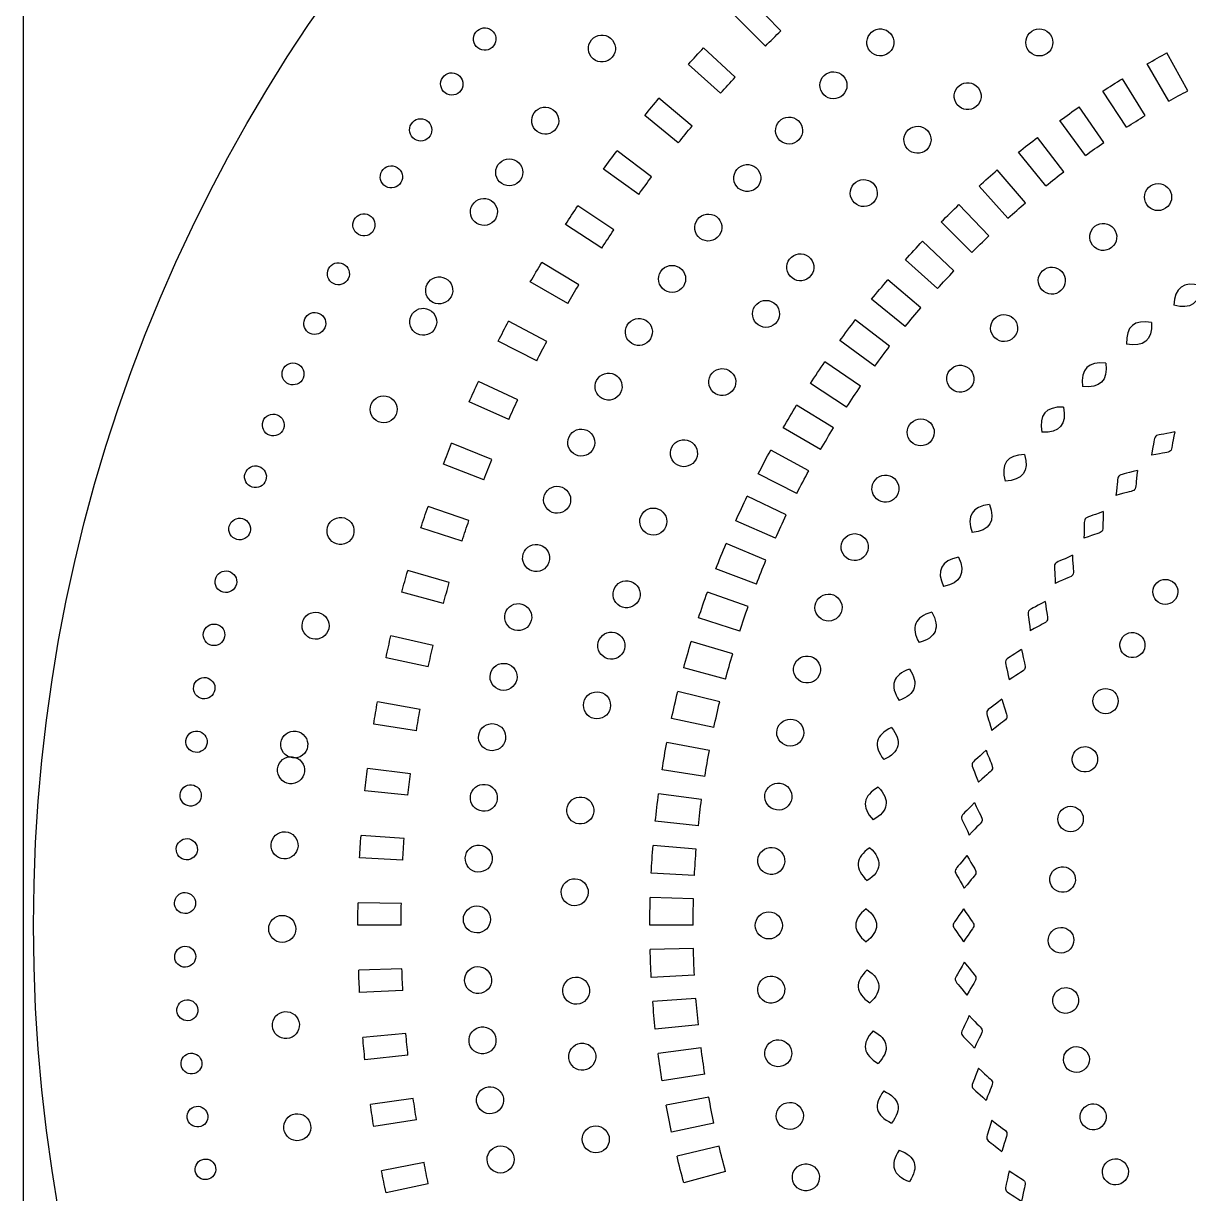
# Model space of a CAD drawing. Header units: millimetres. Extents: x 0 to 600, y 0 to 600.
# Drawn here: x 0 to 215.5, y 250.2 to 466.7 of the extents above; entities that cross this region are included whole.
import ezdxf

# ---------------------------------------------------------------- set-up
doc = ezdxf.new("R2010")
doc.units = ezdxf.units.MM
doc.layers.get('0').update_dxf_attribs({"linetype": 'CONTINUOUS'})

msp = doc.modelspace()

# ---------------------------------------------------------------- linework, layer by layer
at = {"color": 254}
msp.add_line((0, 0), (0, 599.719), dxfattribs=at)
at = {"color": 5}
for p, q in [((140.089, 465.31), (134.533, 471.064)), ((137.226, 462.495), (131.568, 468.154)), ((84.0602, 462.139), (84.0602, 462.139)), ((131.65, 456.72), (125.801, 462.178)), ((156.606, 461.539), (156.606, 461.539)), ((185.837, 461.751), (185.837, 461.751)), ((215.343, 454.24), (211.501, 461.257)), ((105.379, 460.132), (105.379, 460.132)), ((128.936, 453.76), (122.993, 459.116)), ((211.861, 452.282), (207.861, 459.211)), ((207.447, 449.647), (203.246, 456.456)), ((78.0383, 453.803), (78.0383, 453.803)), ((123.669, 447.703), (117.542, 452.843)), ((148.015, 453.503), (148.015, 453.503)), ((204.005, 447.467), (199.648, 454.177)), ((172.696, 451.647), (172.696, 451.647)), ((199.799, 444.652), (195.252, 451.231)), ((121.118, 444.606), (114.899, 449.64)), ((196.413, 442.249), (191.71, 448.719)), ((95.0309, 446.677), (95.0309, 446.677)), ((72.347, 445.266), (72.347, 445.266)), ((139.901, 445.036), (139.901, 445.036)), ((192.422, 439.261), (187.537, 445.597)), ((116.173, 438.277), (109.784, 443.092)), ((163.523, 443.463), (163.523, 443.463)), ((189.1, 436.64), (184.066, 442.856)), ((113.789, 435.053), (107.315, 439.755)), ((185.328, 433.497), (180.121, 439.572)), ((67.0003, 436.534), (67.0003, 436.534)), ((88.4661, 437.053), (88.4661, 437.053)), ((132.281, 436.167), (132.281, 436.167)), ((182.094, 430.653), (176.742, 436.601)), ((109.18, 428.477), (102.549, 432.95)), ((153.712, 433.469), (153.712, 433.469)), ((178.542, 427.366), (173.027, 433.162)), ((207.779, 433.172), (207.779, 433.172)), ((83.862, 429.683), (83.862, 429.683)), ((106.966, 425.129), (100.256, 429.486)), ((175.412, 424.311), (169.753, 429.969)), ((61.9936, 427.627), (61.9936, 427.627)), ((125.173, 426.928), (125.173, 426.928)), ((172.081, 420.892), (166.271, 426.392)), ((197.743, 425.648), (197.743, 425.648)), ((102.711, 418.32), (95.8564, 422.441)), ((169.069, 417.629), (163.121, 422.981)), ((57.3401, 418.553), (57.3401, 418.553)), ((100.675, 414.86), (93.7465, 418.86)), ((142.151, 419.601), (142.151, 419.601)), ((165.961, 414.084), (159.876, 419.276)), ((118.594, 417.35), (118.594, 417.35)), ((163.082, 410.623), (156.866, 415.657)), ((188.356, 417.407), (188.356, 417.407)), ((75.7343, 415.092), (75.7343, 415.092)), ((96.7853, 407.839), (89.7184, 411.596)), ((160.204, 406.968), (153.857, 411.836)), ((53.0408, 409.332), (53.0408, 409.332)), ((72.8278, 409.254), (72.8278, 409.254)), ((135.912, 410.905), (135.912, 410.905)), ((94.929, 404.28), (87.8032, 407.91)), ((112.554, 407.462), (112.554, 407.462)), ((157.473, 403.31), (151.003, 408.012)), ((179.666, 408.506), (179.666, 408.506)), ((154.82, 399.556), (148.227, 404.089)), ((49.0996, 399.976), (49.0996, 399.976)), ((91.4121, 397.062), (84.1583, 400.445)), ((152.255, 395.718), (145.546, 400.075)), ((171.719, 399.006), (171.719, 399.006)), ((89.746, 393.411), (82.4371, 396.663)), ((107.068, 397.291), (107.068, 397.291)), ((127.977, 398.18), (127.977, 398.18)), ((149.829, 391.873), (143.009, 396.053)), ((65.6869, 392.987), (65.6869, 392.987)), ((147.44, 387.862), (140.512, 391.862)), ((45.5193, 390.497), (45.5193, 390.497)), ((86.6112, 386.02), (79.1916, 389.019)), ((145.238, 383.935), (138.212, 387.756)), ((164.55, 388.973), (164.55, 388.973)), ((102.147, 386.874), (102.147, 386.874)), ((85.1352, 382.284), (77.6676, 385.152)), ((121.055, 384.944), (121.055, 384.944)), ((143.044, 379.762), (135.915, 383.395)), ((42.3058, 380.908), (42.3058, 380.908)), ((141.068, 375.765), (133.852, 379.215)), ((82.3916, 374.742), (74.8273, 377.345)), ((158.185, 378.464), (158.185, 378.464)), ((97.8006, 376.241), (97.8006, 376.241)), ((139.076, 371.447), (131.77, 374.699)), ((81.1181, 370.935), (73.5087, 373.408)), ((39.4547, 371.228), (39.4547, 371.228)), ((57.9258, 370.413), (57.9258, 370.413)), ((115.542, 372.226), (115.542, 372.226)), ((137.33, 367.383), (129.942, 370.452)), ((152.66, 367.552), (152.66, 367.552)), ((78.7714, 363.259), (71.0805, 365.464)), ((94.0361, 365.425), (94.0361, 365.425)), ((135.551, 362.934), (128.083, 365.802)), ((134.028, 358.817), (126.492, 361.495)), ((36.9743, 361.467), (36.9743, 361.467)), ((77.6993, 359.389), (69.9699, 361.46)), ((209.878, 359.629), (209.878, 359.629)), ((110.793, 358.712), (110.793, 358.712)), ((132.475, 354.249), (124.865, 356.722)), ((147.99, 356.302), (147.99, 356.302)), ((53.4776, 352.834), (53.4776, 352.834)), ((75.7548, 351.599), (67.9619, 353.399)), ((90.8611, 354.457), (90.8611, 354.457)), ((34.8657, 351.642), (34.8657, 351.642)), ((131.177, 350.082), (123.511, 352.364)), ((74.888, 347.681), (67.0638, 349.345)), ((108.081, 349.169), (108.081, 349.169)), ((203.998, 349.655), (203.998, 349.655)), ((129.858, 345.412), (122.131, 347.482)), ((144.194, 344.78), (144.194, 344.78)), ((88.2717, 343.368), (88.2717, 343.368)), ((128.785, 341.206), (121.01, 343.087)), ((33.1253, 341.767), (33.1253, 341.767)), ((73.357, 339.799), (65.4763, 341.188)), ((105.573, 338.106), (105.573, 338.106)), ((127.706, 336.455), (119.881, 338.117)), ((199.245, 339.175), (199.245, 339.175)), ((72.693, 335.84), (64.7912, 337.093)), ((126.86, 332.215), (118.995, 333.685)), ((31.7569, 331.855), (31.7569, 331.855)), ((86.2789, 332.192), (86.2789, 332.192)), ((141.28, 333.058), (141.28, 333.058)), ((49.7554, 330.813), (49.7554, 330.813)), ((71.5754, 327.893), (63.6337, 328.866)), ((126.026, 327.392), (118.128, 328.644)), ((195.651, 328.312), (195.651, 328.312)), ((49.2125, 326.055), (49.2125, 326.055)), ((71.1207, 323.902), (63.1652, 324.739)), ((125.405, 323.126), (117.475, 324.185)), ((30.7551, 321.917), (30.7551, 321.917)), ((84.879, 320.958), (84.879, 320.958)), ((139.252, 321.197), (139.252, 321.197)), ((102.736, 318.615), (102.736, 318.615)), ((124.827, 318.258), (116.869, 319.095)), ((70.4219, 315.905), (62.4417, 316.462)), ((193.238, 317.199), (193.238, 317.199)), ((124.429, 313.972), (116.453, 314.614)), ((30.1267, 311.968), (30.1267, 311.968)), ((48.1471, 312.148), (48.1471, 312.148)), ((70.1753, 311.898), (62.188, 312.317)), ((84.0701, 309.7), (84.0701, 309.7)), ((124.103, 309.072), (116.114, 309.492)), ((138.117, 309.27), (138.117, 309.27)), ((192.006, 305.957), (192.006, 305.957)), ((69.8955, 303.875), (61.8987, 304.013)), ((101.878, 303.477), (101.878, 303.477)), ((123.931, 304.775), (115.933, 304.997)), ((29.8621, 302.028), (29.8621, 302.028)), ((69.8609, 299.861), (61.8603, 299.861)), ((123.861, 299.861), (115.863, 299.861)), ((47.8688, 296.697), (47.8688, 296.697)), ((83.8521, 298.446), (83.8521, 298.446)), ((137.862, 297.335), (137.862, 297.335)), ((123.913, 295.558), (115.915, 295.363)), ((191.957, 294.714), (191.957, 294.714)), ((29.9654, 292.104), (29.9654, 292.104)), ((70.0017, 291.835), (62.0078, 291.557)), ((124.103, 290.65), (116.114, 290.23)), ((70.1753, 287.824), (62.188, 287.405)), ((84.2148, 287.228), (84.2148, 287.228)), ((124.379, 286.349), (116.403, 285.736)), ((102.383, 285.266), (102.383, 285.266)), ((138.483, 285.467), (138.483, 285.467)), ((193.069, 283.588), (193.069, 283.588)), ((30.4312, 282.208), (30.4312, 282.208)), ((124.827, 281.464), (116.869, 280.628)), ((70.7362, 279.816), (62.7669, 279.117)), ((48.7218, 278.898), (48.7218, 278.898)), ((125.331, 277.17), (117.398, 276.141)), ((71.1207, 275.82), (63.1652, 274.983)), ((85.1598, 276.076), (85.1598, 276.076)), ((103.667, 273.071), (103.667, 273.071)), ((139.965, 273.72), (139.965, 273.72)), ((31.2594, 272.355), (31.2594, 272.355)), ((126.026, 272.331), (118.128, 271.078)), ((195.305, 272.701), (195.305, 272.701)), ((72.1004, 267.851), (64.178, 266.738)), ((126.76, 268.05), (118.893, 266.605)), ((86.6743, 265.02), (86.6743, 265.02)), ((32.4418, 262.562), (32.4418, 262.562)), ((72.693, 263.882), (64.7912, 262.629)), ((127.706, 263.267), (119.881, 261.606)), ((142.289, 262.164), (142.289, 262.164)), ((198.628, 262.157), (198.628, 262.157)), ((51.0148, 260.043), (51.0148, 260.043)), ((106.358, 257.817), (106.358, 257.817)), ((128.669, 259.013), (120.887, 257.157)), ((74.0876, 255.976), (66.234, 254.448)), ((88.7511, 254.088), (88.7511, 254.088)), ((129.858, 254.31), (122.131, 252.24)), ((33.9797, 252.84), (33.9797, 252.84)), ((74.888, 252.042), (67.0638, 250.377)), ((202.985, 252.064), (202.985, 252.064)), ((145.433, 250.846), (145.433, 250.846))]:
    msp.add_line(p, q, dxfattribs=at)
for points in [[(1.8631, 299.863), (1.8631, 464.443), (135.281, 597.863), (299.863, 597.863)], [(83.6718, 465.046), (84.3661, 465.956), (85.6686, 466.129), (86.5794, 465.434)], [(86.5794, 465.434), (87.4889, 464.739), (87.661, 463.437), (86.9668, 462.527)], [(156.859, 465.063), (157.9, 465.97), (159.48, 465.854), (160.383, 464.809)], [(186.482, 465.226), (187.621, 466.009), (189.177, 465.716), (189.96, 464.58)], [(84.0602, 462.139), (83.1494, 462.834), (82.9772, 464.136), (83.6718, 465.046)], [(105.379, 460.132), (104.323, 461.021), (104.185, 462.598), (105.076, 463.656)], [(105.076, 463.656), (105.964, 464.711), (107.541, 464.848), (108.595, 463.959)], [(108.595, 463.959), (109.653, 463.07), (109.791, 461.493), (108.902, 460.439)], [(137.226, 462.495), (138.173, 463.441), (139.128, 464.379), (140.089, 465.31)], [(156.606, 461.539), (155.699, 462.583), (155.815, 464.16), (156.859, 465.063)], [(160.383, 464.809), (161.287, 463.765), (161.174, 462.188), (160.129, 461.285)], [(185.837, 461.751), (185.053, 462.89), (185.346, 464.446), (186.482, 465.226)], [(189.96, 464.58), (190.74, 463.441), (190.45, 461.885), (189.311, 461.102)], [(86.9668, 462.527), (86.2722, 461.617), (84.9697, 461.444), (84.0602, 462.139)], [(122.993, 459.116), (123.92, 460.142), (124.856, 461.165), (125.801, 462.178)], [(160.129, 461.285), (159.085, 460.382), (157.508, 460.495), (156.606, 461.539)], [(189.311, 461.102), (188.171, 460.322), (186.615, 460.611), (185.837, 461.751)], [(207.861, 459.211), (209.066, 459.906), (210.28, 460.587), (211.501, 461.257)], [(108.902, 460.439), (108.013, 459.38), (106.437, 459.243), (105.379, 460.132)], [(77.5409, 456.685), (78.1967, 457.616), (79.4879, 457.842), (80.4196, 457.182)], [(80.4196, 457.182), (81.3537, 456.523), (81.5756, 455.235), (80.917, 454.3)], [(148.015, 453.503), (147.056, 454.494), (147.084, 456.078), (148.078, 457.038)], [(148.078, 457.038), (149.069, 457.997), (150.654, 457.969), (151.613, 456.974)], [(151.613, 456.974), (152.572, 455.983), (152.545, 454.399), (151.55, 453.439)], [(78.0383, 453.803), (77.1028, 454.462), (76.8809, 455.754), (77.5409, 456.685)], [(128.936, 453.76), (129.833, 454.755), (130.736, 455.743), (131.65, 456.72)], [(172.696, 451.647), (171.824, 452.72), (171.983, 454.293), (173.051, 455.168)], [(173.051, 455.168), (174.121, 456.039), (175.697, 455.881), (176.57, 454.812)], [(176.57, 454.812), (177.443, 453.743), (177.285, 452.166), (176.217, 451.295)], [(199.648, 454.177), (200.84, 454.949), (202.04, 455.711), (203.246, 456.456)], [(80.917, 454.3), (80.2612, 453.369), (78.97, 453.147), (78.0383, 453.803)], [(114.899, 449.64), (115.772, 450.716), (116.654, 451.785), (117.542, 452.843)], [(151.55, 453.439), (150.559, 452.48), (148.974, 452.508), (148.015, 453.503)], [(211.861, 452.282), (213.014, 452.945), (214.175, 453.598), (215.343, 454.24)], [(94.4922, 450.173), (95.3064, 451.284), (96.8692, 451.527), (97.984, 450.712)], [(97.984, 450.712), (99.0988, 449.898), (99.3429, 448.331), (98.5241, 447.22)], [(176.217, 451.295), (175.143, 450.42), (173.571, 450.578), (172.696, 451.647)], [(191.71, 448.719), (192.881, 449.573), (194.064, 450.409), (195.252, 451.231)], [(72.347, 445.266), (71.3948, 445.886), (71.1232, 447.16), (71.7448, 448.116)], [(71.7448, 448.116), (72.365, 449.068), (73.6381, 449.34), (74.5945, 448.719)], [(74.5945, 448.719), (75.5467, 448.102), (75.8197, 446.825), (75.1981, 445.869)], [(95.0309, 446.677), (93.9161, 447.492), (93.6763, 449.058), (94.4922, 450.173)], [(139.901, 445.036), (138.892, 445.975), (138.832, 447.555), (139.77, 448.568)], [(139.77, 448.568), (140.713, 449.58), (142.294, 449.636), (143.305, 448.698)], [(143.305, 448.698), (144.318, 447.76), (144.374, 446.176), (143.436, 445.167)], [(204.005, 447.467), (205.145, 448.208), (206.291, 448.934), (207.447, 449.647)], [(98.5241, 447.22), (97.7085, 446.105), (96.1457, 445.862), (95.0309, 446.677)], [(121.118, 444.606), (121.959, 445.643), (122.812, 446.677), (123.669, 447.703)], [(163.523, 443.463), (162.585, 444.479), (162.644, 446.059), (163.657, 446.998)], [(163.657, 446.998), (164.67, 447.936), (166.254, 447.873), (167.192, 446.86)], [(167.192, 446.86), (168.13, 445.848), (168.067, 444.267), (167.054, 443.329)], [(75.1981, 445.869), (74.5765, 444.916), (73.3033, 444.645), (72.347, 445.266)], [(143.436, 445.167), (142.498, 444.154), (140.914, 444.094), (139.901, 445.036)], [(184.066, 442.856), (185.213, 443.784), (186.369, 444.698), (187.537, 445.597)], [(196.413, 442.249), (197.531, 443.061), (198.664, 443.861), (199.799, 444.652)], [(87.7644, 440.517), (88.5264, 441.671), (90.0783, 441.985), (91.229, 441.219)], [(107.315, 439.755), (108.131, 440.873), (108.952, 441.988), (109.784, 443.092)], [(167.054, 443.329), (166.043, 442.39), (164.458, 442.45), (163.523, 443.463)], [(66.2905, 439.349), (66.8694, 440.323), (68.1316, 440.644), (69.106, 440.062)], [(69.106, 440.062), (70.0786, 439.48), (70.3972, 438.217), (69.814, 437.243)], [(88.4661, 437.053), (87.3125, 437.818), (86.9982, 439.367), (87.7644, 440.517)], [(91.229, 441.219), (92.378, 440.457), (92.6924, 438.905), (91.9304, 437.755)], [(132.281, 436.167), (131.222, 437.053), (131.078, 438.626), (131.96, 439.688)], [(131.96, 439.688), (132.846, 440.75), (134.422, 440.895), (135.48, 440.009)], [(135.48, 440.009), (136.543, 439.127), (136.688, 437.55), (135.801, 436.488)], [(176.742, 436.601), (177.856, 437.603), (178.983, 438.595), (180.121, 439.572)], [(67.0003, 436.534), (66.0259, 437.116), (65.7091, 438.376), (66.2905, 439.349)], [(91.9304, 437.755), (91.1684, 436.605), (89.6165, 436.291), (88.4661, 437.053)], [(113.789, 435.053), (114.576, 436.136), (115.369, 437.212), (116.173, 438.277)], [(153.599, 437), (154.541, 438.009), (156.125, 438.058), (157.131, 437.116)], [(189.1, 436.64), (190.197, 437.526), (191.305, 438.4), (192.422, 439.261)], [(208.471, 436.64), (209.617, 437.406), (211.173, 437.095), (211.938, 435.949)], [(69.814, 437.243), (69.2326, 436.27), (67.9732, 435.952), (67.0003, 436.534)], [(135.801, 436.488), (134.92, 435.427), (133.343, 435.285), (132.281, 436.167)], [(153.712, 433.469), (152.703, 434.411), (152.654, 435.995), (153.599, 437)], [(157.131, 437.116), (158.14, 436.171), (158.189, 434.59), (157.246, 433.582)], [(207.779, 433.172), (207.013, 434.319), (207.324, 435.871), (208.471, 436.64)], [(211.938, 435.949), (212.704, 434.802), (212.397, 433.246), (211.247, 432.481)], [(83.862, 429.683), (82.6837, 430.407), (82.3172, 431.948), (83.0407, 433.123)], [(83.0407, 433.123), (83.7639, 434.301), (85.302, 434.668), (86.4803, 433.945)], [(86.4803, 433.945), (87.6543, 433.222), (88.0223, 431.68), (87.2987, 430.505)], [(100.256, 429.486), (101.01, 430.646), (101.776, 431.8), (102.549, 432.95)], [(157.246, 433.582), (156.301, 432.573), (154.718, 432.523), (153.712, 433.469)], [(169.753, 429.969), (170.833, 431.049), (171.923, 432.11), (173.027, 433.162)], [(182.094, 430.653), (183.162, 431.617), (184.238, 432.562), (185.328, 433.497)], [(211.247, 432.481), (210.1, 431.715), (208.548, 432.022), (207.779, 433.172)], [(61.1822, 430.403), (61.7224, 431.398), (62.9666, 431.761), (63.959, 431.218)], [(63.959, 431.218), (64.9538, 430.675), (65.3161, 429.433), (64.7732, 428.438)], [(124.661, 430.428), (125.487, 431.535), (127.052, 431.765), (128.16, 430.939)], [(128.16, 430.939), (129.268, 430.114), (129.497, 428.547), (128.671, 427.44)], [(61.9936, 427.627), (61.003, 428.17), (60.6393, 429.412), (61.1822, 430.403)], [(87.2987, 430.505), (86.5752, 429.331), (85.0374, 428.96), (83.862, 429.683)], [(125.173, 426.928), (124.065, 427.754), (123.839, 429.32), (124.661, 430.428)], [(197.743, 425.648), (196.888, 426.734), (197.076, 428.304), (198.162, 429.158)], [(198.162, 429.158), (199.249, 430.011), (200.819, 429.824), (201.673, 428.738)], [(201.673, 428.738), (202.526, 427.655), (202.339, 426.081), (201.253, 425.228)], [(64.7732, 428.438), (64.2303, 427.447), (62.9888, 427.083), (61.9936, 427.627)], [(106.966, 425.129), (107.696, 426.251), (108.434, 427.366), (109.18, 428.477)], [(128.671, 427.44), (127.846, 426.332), (126.281, 426.106), (125.173, 426.928)], [(175.412, 424.311), (176.441, 425.344), (177.486, 426.36), (178.542, 427.366)], [(141.715, 423.108), (142.565, 424.198), (144.134, 424.392), (145.225, 423.545)], [(163.121, 422.981), (164.157, 424.131), (165.209, 425.27), (166.271, 426.392)], [(201.253, 425.228), (200.17, 424.374), (198.596, 424.561), (197.743, 425.648)], [(56.4265, 421.291), (56.9281, 422.3), (58.1561, 422.709), (59.1605, 422.204)], [(59.1605, 422.204), (60.1694, 421.704), (60.5786, 420.476), (60.0784, 419.47)], [(93.7465, 418.86), (94.4383, 420.06), (95.141, 421.252), (95.8564, 422.441)], [(117.895, 420.814), (118.658, 421.965), (120.209, 422.279), (121.36, 421.513)], [(142.151, 419.601), (141.061, 420.448), (140.867, 422.021), (141.715, 423.108)], [(145.225, 423.545), (146.31, 422.695), (146.509, 421.125), (145.659, 420.035)], [(57.3401, 418.553), (56.3316, 419.058), (55.9223, 420.282), (56.4265, 421.291)], [(74.6898, 418.469), (75.3318, 419.689), (76.8449, 420.158), (78.0658, 419.516)], [(118.594, 417.35), (117.443, 418.116), (117.129, 419.664), (117.895, 420.814)], [(121.36, 421.513), (122.509, 420.751), (122.823, 419.199), (122.057, 418.049)], [(145.659, 420.035), (144.811, 418.948), (143.239, 418.751), (142.151, 419.601)], [(169.069, 417.629), (170.057, 418.73), (171.061, 419.816), (172.081, 420.892)], [(188.356, 417.407), (187.42, 418.423), (187.488, 420.003), (188.503, 420.938)], [(188.503, 420.938), (189.519, 421.873), (191.104, 421.806), (192.035, 420.79)], [(192.035, 420.79), (192.969, 419.774), (192.906, 418.193), (191.89, 417.259)], [(60.0784, 419.47), (59.5739, 418.461), (58.3487, 418.052), (57.3401, 418.553)], [(75.7343, 415.092), (74.5134, 415.734), (74.0449, 417.248), (74.6898, 418.469)], [(78.0658, 419.516), (79.2868, 418.871), (79.7553, 417.361), (79.1146, 416.137)], [(100.675, 414.86), (101.346, 416.02), (102.023, 417.174), (102.711, 418.32)], [(122.057, 418.049), (121.292, 416.899), (119.743, 416.585), (118.594, 417.35)], [(156.866, 415.657), (157.854, 416.877), (158.856, 418.084), (159.876, 419.276)], [(217.689, 418.151), (214.563, 419.051), (212.865, 417.816), (212.753, 414.567)], [(217.689, 418.151), (217.576, 414.905), (215.875, 413.671), (212.753, 414.567)], [(79.1146, 416.137), (78.4684, 414.916), (76.9578, 414.447), (75.7343, 415.092)], [(135.286, 414.383), (136.077, 415.516), (137.633, 415.798), (138.766, 415.008)], [(191.89, 417.259), (190.874, 416.324), (189.29, 416.391), (188.356, 417.407)], [(52.0277, 412.023), (52.4895, 413.046), (53.6924, 413.501), (54.719, 413.039)], [(71.695, 412.602), (72.3057, 413.84), (73.805, 414.348), (75.0425, 413.734)], [(75.0425, 413.734), (76.2811, 413.124), (76.7898, 411.625), (76.1792, 410.386)], [(135.912, 410.905), (134.779, 411.692), (134.497, 413.251), (135.286, 414.383)], [(138.766, 415.008), (139.901, 414.221), (140.179, 412.662), (139.39, 411.529)], [(163.082, 410.623), (164.028, 411.787), (164.987, 412.944), (165.961, 414.084)], [(53.0408, 409.332), (52.0167, 409.794), (51.562, 411), (52.0277, 412.023)], [(54.719, 413.039), (55.7431, 412.574), (56.1936, 411.371), (55.7318, 410.348)], [(72.8278, 409.254), (71.5892, 409.864), (71.0847, 411.364), (71.695, 412.602)], [(87.8032, 407.91), (88.4315, 409.145), (89.0693, 410.372), (89.7184, 411.596)], [(111.668, 410.884), (112.371, 412.073), (113.905, 412.468), (115.094, 411.766)], [(115.094, 411.766), (116.283, 411.064), (116.677, 409.533), (115.976, 408.344)], [(139.39, 411.529), (138.603, 410.393), (137.043, 410.115), (135.912, 410.905)], [(151.003, 408.012), (151.938, 409.3), (152.886, 410.573), (153.857, 411.836)], [(179.666, 408.506), (178.657, 409.448), (178.601, 411.028), (179.543, 412.041)], [(179.543, 412.041), (180.484, 413.05), (182.069, 413.106), (183.078, 412.164)], [(183.078, 412.164), (184.087, 411.222), (184.143, 409.639), (183.201, 408.63)], [(208.661, 411.339), (205.475, 411.988), (203.878, 410.626), (204.021, 407.377)], [(208.661, 411.339), (208.802, 408.093), (207.207, 406.728), (204.021, 407.377)], [(55.7318, 410.348), (55.2704, 409.325), (54.0632, 408.869), (53.0408, 409.332)], [(76.1792, 410.386), (75.5646, 409.148), (74.0653, 408.64), (72.8278, 409.254)], [(112.554, 407.462), (111.362, 408.16), (110.967, 409.695), (111.668, 410.884)], [(94.929, 404.28), (95.5354, 405.472), (96.1566, 406.658), (96.7853, 407.839)], [(115.976, 408.344), (115.274, 407.155), (113.743, 406.76), (112.554, 407.462)], [(157.473, 403.31), (158.37, 404.541), (159.279, 405.761), (160.204, 406.968)], [(183.201, 408.63), (182.259, 407.621), (180.679, 407.564), (179.666, 408.506)], [(49.0996, 399.976), (48.0617, 400.396), (47.5643, 401.581), (47.9887, 402.618)], [(47.9887, 402.618), (48.4117, 403.652), (49.5928, 404.149), (50.6307, 403.726)], [(50.6307, 403.726), (51.6682, 403.306), (52.1656, 402.121), (51.7426, 401.084)], [(127.092, 401.602), (127.794, 402.791), (129.325, 403.19), (130.514, 402.488)], [(145.546, 400.075), (146.421, 401.426), (147.316, 402.763), (148.227, 404.089)], [(171.326, 402.519), (172.187, 403.599), (173.761, 403.775), (174.84, 402.915)], [(174.84, 402.915), (175.92, 402.05), (176.093, 400.48), (175.231, 399.401)], [(200.194, 403.842), (196.97, 404.237), (195.484, 402.752), (195.88, 399.528)], [(200.194, 403.842), (200.593, 400.614), (199.107, 399.129), (195.88, 399.528)], [(51.7426, 401.084), (51.3182, 400.05), (50.1371, 399.553), (49.0996, 399.976)], [(107.068, 397.291), (105.84, 397.93), (105.365, 399.44), (106.003, 400.664)], [(106.003, 400.664), (106.638, 401.888), (108.147, 402.364), (109.375, 401.729)], [(109.375, 401.729), (110.6, 401.091), (111.075, 399.581), (110.437, 398.357)], [(127.977, 398.18), (126.788, 398.879), (126.394, 400.413), (127.092, 401.602)], [(130.514, 402.488), (131.706, 401.786), (132.102, 400.255), (131.399, 399.066)], [(171.719, 399.006), (170.638, 399.867), (170.466, 401.44), (171.326, 402.519)], [(82.4371, 396.663), (83.0019, 397.93), (83.5723, 399.189), (84.1583, 400.445)], [(110.437, 398.357), (109.802, 397.133), (108.292, 396.656), (107.068, 397.291)], [(131.399, 399.066), (130.7, 397.873), (129.166, 397.478), (127.977, 398.18)], [(152.255, 395.718), (153.095, 397.009), (153.949, 398.29), (154.82, 399.556)], [(175.231, 399.401), (174.371, 398.321), (172.798, 398.145), (171.719, 399.006)], [(65.6869, 392.987), (64.4095, 393.513), (63.7963, 394.97), (64.3184, 396.251)], [(64.3184, 396.251), (64.8437, 397.528), (66.3014, 398.138), (67.5816, 397.616)], [(67.5816, 397.616), (68.859, 397.094), (69.4697, 395.633), (68.9472, 394.356)], [(89.746, 393.411), (90.2903, 394.631), (90.8445, 395.852), (91.4121, 397.062)], [(44.3163, 393.086), (44.6966, 394.134), (45.8569, 394.674), (46.9057, 394.289)], [(46.9057, 394.289), (47.9531, 393.908), (48.4932, 392.748), (48.1087, 391.7)], [(68.9472, 394.356), (68.4251, 393.079), (66.9643, 392.465), (65.6869, 392.987)], [(140.512, 391.862), (141.326, 393.27), (142.159, 394.667), (143.009, 396.053)], [(192.345, 395.7), (189.096, 395.845), (187.734, 394.247), (188.383, 391.061)], [(192.345, 395.7), (192.994, 392.515), (191.629, 390.92), (188.383, 391.061)], [(45.5193, 390.497), (44.4708, 390.878), (43.9318, 392.038), (44.3163, 393.086)], [(100.905, 390.186), (101.476, 391.442), (102.959, 392), (104.214, 391.428)], [(147.44, 387.862), (148.219, 389.209), (149.013, 390.546), (149.829, 391.873)], [(164.55, 388.973), (163.406, 389.749), (163.11, 391.305), (163.89, 392.444)], [(163.89, 392.444), (164.666, 393.587), (166.222, 393.88), (167.361, 393.104)], [(167.361, 393.104), (168.504, 392.328), (168.797, 390.772), (168.021, 389.629)], [(48.1087, 391.7), (47.727, 390.652), (46.5667, 390.112), (45.5193, 390.497)], [(102.147, 386.874), (100.89, 387.445), (100.334, 388.927), (100.905, 390.186)], [(104.214, 391.428), (105.47, 390.857), (106.028, 389.375), (105.456, 388.119)], [(119.917, 388.288), (120.523, 389.527), (122.023, 390.038), (123.26, 389.431)], [(168.021, 389.629), (167.244, 388.489), (165.69, 388.193), (164.55, 388.973)], [(212.922, 391.114), (208.284, 390.098), (209.624, 391.439), (208.607, 386.8)], [(212.922, 391.114), (211.907, 386.472), (213.25, 387.816), (208.607, 386.8)], [(77.6676, 385.152), (78.165, 386.447), (78.6737, 387.735), (79.1916, 389.019)], [(105.456, 388.119), (104.888, 386.86), (103.402, 386.306), (102.147, 386.874)], [(121.055, 384.944), (119.818, 385.551), (119.306, 387.05), (119.917, 388.288)], [(123.26, 389.431), (124.499, 388.821), (125.01, 387.322), (124.404, 386.084)], [(135.915, 383.395), (136.663, 384.859), (137.428, 386.313), (138.212, 387.756)], [(85.1352, 382.284), (85.616, 383.536), (86.1053, 384.778), (86.6112, 386.02)], [(124.404, 386.084), (123.793, 384.845), (122.294, 384.334), (121.055, 384.944)], [(185.156, 386.969), (181.907, 386.856), (180.672, 385.159), (181.572, 382.034)], [(185.156, 386.969), (186.052, 383.847), (184.817, 382.147), (181.572, 382.034)], [(42.3058, 380.908), (41.2475, 381.25), (40.6647, 382.383), (41.0062, 383.441)], [(41.0062, 383.441), (41.3494, 384.5), (42.485, 385.082), (43.5405, 384.739)], [(43.5405, 384.739), (44.5989, 384.397), (45.1803, 383.261), (44.8388, 382.207)], [(143.044, 379.762), (143.757, 381.162), (144.49, 382.556), (145.238, 383.935)], [(157.264, 381.878), (157.952, 383.074), (159.483, 383.487), (160.679, 382.799)], [(206.029, 384.009), (201.486, 382.633), (202.721, 384.076), (202.067, 379.374)], [(206.029, 384.009), (205.38, 379.307), (206.615, 380.75), (202.067, 379.374)], [(44.8388, 382.207), (44.4955, 381.148), (43.3641, 380.566), (42.3058, 380.908)], [(96.3856, 379.483), (96.8872, 380.767), (98.3368, 381.402), (99.6237, 380.898)], [(158.185, 378.464), (156.99, 379.151), (156.577, 380.682), (157.264, 381.878)], [(160.679, 382.799), (161.875, 382.111), (162.289, 380.584), (161.6, 379.384)], [(97.8006, 376.241), (96.5165, 376.745), (95.8811, 378.195), (96.3856, 379.483)], [(99.6237, 380.898), (100.908, 380.397), (101.544, 378.947), (101.039, 377.659)], [(131.77, 374.699), (132.443, 376.216), (133.138, 377.719), (133.852, 379.215)], [(161.6, 379.384), (160.912, 378.188), (159.381, 377.776), (158.185, 378.464)], [(73.5087, 373.408), (73.9387, 374.724), (74.3754, 376.036), (74.8273, 377.345)], [(101.039, 377.659), (100.537, 376.375), (99.0879, 375.74), (97.8006, 376.241)], [(114.169, 375.486), (114.691, 376.763), (116.148, 377.377), (117.429, 376.858)], [(117.429, 376.858), (118.705, 376.336), (119.32, 374.876), (118.802, 373.599)], [(178.675, 377.702), (175.443, 377.335), (174.347, 375.543), (175.486, 372.502)], [(178.675, 377.702), (179.815, 374.657), (178.718, 372.868), (175.486, 372.502)], [(38.0725, 373.701), (38.3716, 374.77), (39.4794, 375.387), (40.5448, 375.087)], [(40.5448, 375.087), (41.6098, 374.788), (42.2314, 373.68), (41.9308, 372.614)], [(56.2571, 373.528), (56.6568, 374.851), (58.0528, 375.599), (59.3729, 375.2)], [(59.3729, 375.2), (60.6958, 374.798), (61.444, 373.405), (61.0415, 372.082)], [(81.1181, 370.935), (81.5301, 372.209), (81.9573, 373.475), (82.3916, 374.742)], [(115.542, 372.226), (114.264, 372.749), (113.647, 374.205), (114.169, 375.486)], [(139.076, 371.447), (139.721, 372.893), (140.388, 374.332), (141.068, 375.765)], [(199.718, 376.389), (195.294, 374.661), (196.409, 376.195), (196.134, 371.454)], [(199.718, 376.389), (199.439, 371.648), (200.558, 373.186), (196.134, 371.454)], [(39.4547, 371.228), (38.3893, 371.528), (37.768, 372.636), (38.0725, 373.701)], [(41.9308, 372.614), (41.632, 371.549), (40.5239, 370.928), (39.4547, 371.228)], [(57.9258, 370.413), (56.6028, 370.812), (55.8546, 372.209), (56.2571, 373.528)], [(118.802, 373.599), (118.28, 372.322), (116.822, 371.704), (115.542, 372.226)], [(151.486, 370.886), (152.079, 372.131), (153.574, 372.657), (154.82, 372.064)], [(61.0415, 372.082), (60.6418, 370.762), (59.2487, 370.014), (57.9258, 370.413)], [(92.4486, 368.586), (92.8867, 369.898), (94.2979, 370.607), (95.6098, 370.173)], [(95.6098, 370.173), (96.9215, 369.739), (97.6313, 368.325), (97.1973, 367.012)], [(128.083, 365.802), (128.68, 367.362), (129.3, 368.91), (129.942, 370.452)], [(152.66, 367.552), (151.416, 368.148), (150.89, 369.641), (151.486, 370.886)], [(154.82, 372.064), (156.066, 371.468), (156.591, 369.972), (155.995, 368.727)], [(94.0361, 365.425), (92.7283, 365.859), (92.0143, 367.273), (92.4486, 368.586)], [(155.995, 368.727), (155.399, 367.482), (153.906, 366.956), (152.66, 367.552)], [(194.021, 368.296), (189.749, 366.226), (190.74, 367.845), (190.835, 363.097)], [(194.021, 368.296), (194.116, 363.548), (195.111, 365.167), (190.835, 363.097)], [(97.1973, 367.012), (96.7631, 365.704), (95.3491, 364.991), (94.0361, 365.425)], [(135.551, 362.934), (136.122, 364.427), (136.715, 365.908), (137.33, 367.383)], [(172.942, 367.954), (169.75, 367.333), (168.797, 365.464), (170.173, 362.518)], [(172.942, 367.954), (174.315, 365.009), (173.363, 363.135), (170.173, 362.518)], [(36.9743, 361.467), (35.9022, 361.728), (35.2461, 362.807), (35.5039, 363.88)], [(35.5039, 363.88), (35.7643, 364.952), (36.8445, 365.612), (37.9166, 365.351)], [(37.9166, 365.351), (38.989, 365.093), (39.649, 364.014), (39.3869, 362.941)], [(69.9699, 361.46), (70.3294, 362.797), (70.7002, 364.13), (71.0805, 365.464)], [(109.189, 361.862), (109.615, 363.178), (111.026, 363.894), (112.339, 363.467)], [(209.296, 362.85), (210.027, 363.901), (211.469, 364.162), (212.521, 363.432)], [(39.3869, 362.941), (39.1308, 361.869), (38.0478, 361.209), (36.9743, 361.467)], [(77.6993, 359.389), (78.045, 360.684), (78.4006, 361.971), (78.7714, 363.259)], [(110.793, 358.712), (109.481, 359.138), (108.762, 360.549), (109.189, 361.862)], [(112.339, 363.467), (113.651, 363.04), (114.37, 361.629), (113.943, 360.317)], [(124.865, 356.722), (125.388, 358.32), (125.928, 359.911), (126.492, 361.495)], [(209.878, 359.629), (208.826, 360.359), (208.566, 361.802), (209.296, 362.85)], [(212.521, 363.432), (213.571, 362.701), (213.829, 361.259), (213.099, 360.207)], [(89.1081, 357.53), (89.4719, 358.86), (90.8473, 359.646), (92.1812, 359.279)], [(113.943, 360.317), (113.517, 359.004), (112.106, 358.285), (110.793, 358.712)], [(147.99, 356.302), (146.703, 356.803), (146.068, 358.253), (146.568, 359.537)], [(146.568, 359.537), (147.07, 360.825), (148.519, 361.463), (149.804, 360.962)], [(149.804, 360.962), (151.091, 360.461), (151.73, 359.011), (151.229, 357.724)], [(188.98, 359.78), (184.88, 357.382), (185.745, 359.075), (186.21, 354.348)], [(188.98, 359.78), (189.446, 355.053), (190.31, 356.747), (186.21, 354.348)], [(213.099, 360.207), (212.368, 359.156), (210.925, 358.898), (209.878, 359.629)], [(51.5895, 355.822), (51.8943, 357.17), (53.231, 358.017), (54.5786, 357.713)], [(54.5786, 357.713), (55.9262, 357.41), (56.7725, 356.073), (56.4691, 354.725)], [(90.8611, 354.457), (89.5283, 354.824), (88.7444, 356.196), (89.1081, 357.53)], [(92.1812, 359.279), (93.5108, 358.916), (94.2936, 357.54), (93.9313, 356.21)], [(132.475, 354.249), (132.973, 355.776), (133.49, 357.3), (134.028, 358.817)], [(151.229, 357.724), (150.729, 356.44), (149.277, 355.801), (147.99, 356.302)], [(167.99, 357.784), (164.856, 356.919), (164.053, 354.979), (165.654, 352.149)], [(167.99, 357.784), (169.591, 354.958), (168.786, 353.018), (165.654, 352.149)], [(33.3127, 353.991), (33.5318, 355.067), (34.5791, 355.762), (35.6581, 355.544)], [(35.6581, 355.544), (36.7344, 355.325), (37.4304, 354.274), (37.211, 353.198)], [(53.4776, 352.834), (52.1339, 353.138), (51.2865, 354.478), (51.5895, 355.822)], [(93.9313, 356.21), (93.5673, 354.877), (92.1907, 354.094), (90.8611, 354.457)], [(34.8657, 351.642), (33.7895, 351.86), (33.0936, 352.912), (33.3127, 353.991)], [(37.211, 353.198), (36.9919, 352.122), (35.9449, 351.423), (34.8657, 351.642)], [(56.4691, 354.725), (56.1661, 353.378), (54.8252, 352.531), (53.4776, 352.834)], [(67.0638, 349.345), (67.3488, 350.7), (67.6494, 352.051), (67.9619, 353.399)], [(106.324, 352.235), (106.684, 353.568), (108.056, 354.355), (109.389, 353.995)], [(109.389, 353.995), (110.722, 353.635), (111.51, 352.26), (111.15, 350.93)], [(203.073, 352.813), (203.691, 353.942), (205.104, 354.355), (206.23, 353.737)], [(206.23, 353.737), (207.359, 353.12), (207.772, 351.709), (207.155, 350.58)], [(74.888, 347.681), (75.1664, 348.99), (75.456, 350.297), (75.7548, 351.599)], [(108.081, 349.169), (106.751, 349.528), (105.96, 350.901), (106.324, 352.235)], [(111.15, 350.93), (110.786, 349.596), (109.413, 348.805), (108.081, 349.169)], [(122.131, 347.482), (122.569, 349.116), (123.027, 350.745), (123.511, 352.364)], [(184.618, 350.898), (180.721, 348.181), (181.448, 349.938), (182.284, 345.26)], [(184.618, 350.898), (185.455, 346.22), (186.183, 347.977), (182.284, 345.26)], [(203.998, 349.655), (202.872, 350.272), (202.456, 351.688), (203.073, 352.813)], [(86.3632, 346.344), (86.6567, 347.694), (87.9905, 348.549), (89.3367, 348.255)], [(129.858, 345.412), (130.277, 346.975), (130.718, 348.531), (131.177, 350.082)], [(142.533, 347.902), (142.936, 349.222), (144.332, 349.966), (145.655, 349.564)], [(145.655, 349.564), (146.975, 349.158), (147.719, 347.762), (147.312, 346.442)], [(207.155, 350.58), (206.538, 349.454), (205.127, 349.038), (203.998, 349.655)], [(88.2717, 343.368), (86.9237, 343.662), (86.0668, 344.996), (86.3632, 346.344)], [(89.3367, 348.255), (90.6847, 347.963), (91.5416, 346.629), (91.2495, 345.281)], [(144.194, 344.78), (142.871, 345.182), (142.131, 346.583), (142.533, 347.902)], [(147.312, 346.442), (146.911, 345.123), (145.514, 344.378), (144.194, 344.78)], [(163.852, 347.26), (160.796, 346.149), (160.147, 344.153), (161.968, 341.457)], [(163.852, 347.26), (165.672, 344.565), (165.023, 342.568), (161.968, 341.457)], [(31.4923, 344.047), (31.6687, 345.126), (32.6885, 345.86), (33.7716, 345.68)], [(33.7716, 345.68), (34.8506, 345.503), (35.5808, 344.483), (35.4044, 343.402)], [(91.2495, 345.281), (90.9532, 343.931), (89.6235, 343.076), (88.2717, 343.368)], [(33.1253, 341.767), (32.0463, 341.944), (31.3132, 342.967), (31.4923, 344.047)], [(35.4044, 343.402), (35.2254, 342.321), (34.2057, 341.588), (33.1253, 341.767)], [(103.642, 341.066), (103.925, 342.416), (105.252, 343.285), (106.602, 342.999)], [(106.602, 342.999), (107.954, 342.717), (108.818, 341.39), (108.536, 340.039)], [(119.881, 338.117), (120.234, 339.777), (120.612, 341.437), (121.01, 343.087)], [(199.245, 339.175), (198.053, 339.673), (197.488, 341.041), (197.983, 342.23)], [(197.983, 342.23), (198.48, 343.422), (199.849, 343.986), (201.038, 343.493)], [(201.038, 343.493), (202.23, 342.995), (202.795, 341.627), (202.3, 340.438)], [(64.7912, 337.093), (65.0064, 338.459), (65.2364, 339.827), (65.4763, 341.188)], [(105.573, 338.106), (104.221, 338.391), (103.357, 339.714), (103.642, 341.066)], [(108.536, 340.039), (108.251, 338.687), (106.923, 337.823), (105.573, 338.106)], [(127.706, 336.455), (128.045, 338.042), (128.404, 339.626), (128.785, 341.206)], [(180.971, 341.697), (177.298, 338.685), (177.884, 340.494), (179.084, 335.897)], [(180.971, 341.697), (182.171, 337.1), (182.757, 338.91), (179.084, 335.897)], [(202.3, 340.438), (201.803, 339.246), (200.434, 338.68), (199.245, 339.175)], [(72.693, 335.84), (72.9008, 337.163), (73.1241, 338.483), (73.357, 339.799)], [(139.39, 336.046), (139.693, 337.393), (141.034, 338.237), (142.378, 337.934)], [(142.378, 337.934), (143.725, 337.629), (144.572, 336.292), (144.268, 334.945)], [(30.0454, 334.063), (30.1832, 335.143), (31.1712, 335.912), (32.2502, 335.774)], [(32.2502, 335.774), (33.3334, 335.636), (34.0996, 334.648), (33.9659, 333.565)], [(47.6112, 333.622), (47.7943, 334.99), (49.0499, 335.953), (50.4197, 335.77)], [(50.4197, 335.77), (51.7881, 335.587), (52.7512, 334.327), (52.5681, 332.959)], [(84.2148, 335.062), (84.4381, 336.426), (85.7208, 337.351), (87.0864, 337.129)], [(87.0864, 337.129), (88.4481, 336.907), (89.3727, 335.618), (89.1508, 334.257)], [(141.28, 333.058), (139.933, 333.361), (139.087, 334.698), (139.39, 336.046)], [(160.552, 336.444), (157.593, 335.096), (157.102, 333.054), (159.127, 330.51)], [(160.552, 336.444), (162.578, 333.9), (162.088, 331.858), (159.127, 330.51)], [(31.7569, 331.855), (30.6737, 331.991), (29.909, 332.98), (30.0454, 334.063)], [(33.9659, 333.565), (33.8281, 332.482), (32.8373, 331.717), (31.7569, 331.855)], [(49.7554, 330.813), (48.387, 330.998), (47.4278, 332.253), (47.6112, 333.622)], [(86.2789, 332.192), (84.9175, 332.416), (83.9929, 333.7), (84.2148, 335.062)], [(89.1508, 334.257), (88.9275, 332.896), (87.6445, 331.971), (86.2789, 332.192)], [(118.128, 328.644), (118.393, 330.331), (118.682, 332.009), (118.995, 333.685)], [(144.268, 334.945), (143.965, 333.597), (142.624, 332.753), (141.28, 333.058)], [(47.0147, 328.825), (47.1731, 330.196), (48.4117, 331.181), (49.7844, 331.026)], [(52.5681, 332.959), (52.3833, 331.59), (51.1253, 330.63), (49.7554, 330.813)], [(126.026, 327.392), (126.284, 329.004), (126.559, 330.613), (126.86, 332.215)], [(178.054, 332.242), (174.629, 328.952), (175.073, 330.797), (176.629, 326.309)], [(178.054, 332.242), (179.614, 327.751), (180.055, 329.601), (176.629, 326.309)], [(195.651, 328.312), (194.408, 328.683), (193.7, 329.988), (194.066, 331.231)], [(194.066, 331.231), (194.437, 332.475), (195.742, 333.185), (196.984, 332.814)], [(196.984, 332.814), (198.225, 332.448), (198.935, 331.138), (198.568, 329.897)], [(49.7844, 331.026), (51.157, 330.867), (52.1409, 329.628), (51.9825, 328.255)], [(198.568, 329.897), (198.198, 328.655), (196.893, 327.945), (195.651, 328.312)], [(49.2125, 326.055), (47.8441, 326.213), (46.8559, 327.452), (47.0147, 328.825)], [(51.9825, 328.255), (51.8266, 326.885), (50.5852, 325.899), (49.2125, 326.055)], [(63.1652, 324.739), (63.3099, 326.116), (63.464, 327.491), (63.6337, 328.866)], [(71.1207, 323.902), (71.2611, 325.234), (71.4128, 326.563), (71.5754, 327.893)], [(28.9705, 324.051), (29.0683, 325.134), (30.0247, 325.931), (31.1078, 325.836)], [(31.1078, 325.836), (32.1868, 325.741), (32.9889, 324.784), (32.8896, 323.701)], [(82.6657, 323.716), (82.8188, 325.089), (84.0535, 326.08), (85.4244, 325.928)], [(85.4244, 325.928), (86.7971, 325.779), (87.7895, 324.545), (87.6378, 323.172)], [(137.147, 324.037), (137.35, 325.402), (138.621, 326.344), (139.989, 326.143)], [(139.989, 326.143), (141.355, 325.939), (142.296, 324.668), (142.092, 323.303)], [(158.112, 325.399), (155.268, 323.825), (154.94, 321.751), (157.155, 319.377)], [(158.112, 325.399), (160.33, 323.024), (159.998, 320.951), (157.155, 319.377)], [(30.7551, 321.917), (29.6761, 322.012), (28.8754, 322.968), (28.9705, 324.051)], [(32.8896, 323.701), (32.7945, 322.62), (31.8382, 321.822), (30.7551, 321.917)], [(84.879, 320.958), (83.5064, 321.109), (82.5183, 322.344), (82.6657, 323.716)], [(87.6378, 323.172), (87.4847, 321.797), (86.2499, 320.809), (84.879, 320.958)], [(100.517, 321.367), (100.666, 322.739), (101.901, 323.734), (103.271, 323.585)], [(103.271, 323.585), (104.644, 323.437), (105.636, 322.202), (105.488, 320.831)], [(116.869, 319.095), (117.048, 320.795), (117.249, 322.491), (117.475, 324.185)], [(124.827, 318.258), (124.996, 319.885), (125.191, 321.507), (125.405, 323.126)], [(139.252, 321.197), (137.886, 321.399), (136.945, 322.672), (137.147, 324.037)], [(142.092, 323.303), (141.891, 321.937), (140.618, 320.992), (139.252, 321.197)], [(175.887, 322.584), (172.734, 319.035), (173.03, 320.912), (174.935, 316.557)], [(175.887, 322.584), (177.793, 318.233), (178.092, 320.11), (174.935, 316.557)], [(102.736, 318.615), (101.363, 318.762), (100.37, 319.994), (100.517, 321.367)], [(105.488, 320.831), (105.34, 319.458), (104.108, 318.466), (102.736, 318.615)], [(191.346, 319.945), (191.583, 321.225), (192.814, 322.072), (194.095, 321.835)], [(194.095, 321.835), (195.375, 321.595), (196.219, 320.368), (195.982, 319.088)], [(193.238, 317.199), (191.957, 317.437), (191.11, 318.665), (191.346, 319.945)], [(195.982, 319.088), (195.746, 317.807), (194.514, 316.964), (193.238, 317.199)], [(45.7976, 314.791), (45.8791, 316.17), (47.0641, 317.222), (48.4434, 317.14)], [(48.4434, 317.14), (49.8189, 317.059), (50.8702, 315.877), (50.7891, 314.497)], [(62.188, 312.317), (62.2582, 313.701), (62.3425, 315.083), (62.4417, 316.462)], [(30.1267, 311.968), (29.0449, 312.025), (28.2153, 312.95), (28.2718, 314.029)], [(28.2718, 314.029), (28.3283, 315.108), (29.2489, 315.94), (30.3279, 315.885)], [(30.3279, 315.885), (31.411, 315.829), (32.2406, 314.906), (32.1841, 313.823)], [(48.1471, 312.148), (46.7706, 312.229), (45.7207, 313.411), (45.7976, 314.791)], [(50.7891, 314.497), (50.7076, 313.118), (49.5268, 312.068), (48.1471, 312.148)], [(70.1753, 311.898), (70.2455, 313.235), (70.3294, 314.572), (70.4219, 315.905)], [(81.7178, 312.339), (81.7947, 313.719), (82.9772, 314.77), (84.3566, 314.692)], [(84.3566, 314.692), (85.7359, 314.614), (86.7876, 313.432), (86.7089, 312.053)], [(116.114, 309.492), (116.202, 311.2), (116.318, 312.91), (116.453, 314.614)], [(124.103, 309.072), (124.189, 310.709), (124.298, 312.342), (124.429, 313.972)], [(135.806, 311.944), (135.908, 313.323), (137.106, 314.357), (138.483, 314.255)], [(138.483, 314.255), (139.858, 314.153), (140.892, 312.957), (140.794, 311.577)], [(156.545, 314.201), (153.832, 312.406), (153.671, 310.314), (156.066, 308.12)], [(156.545, 314.201), (158.94, 312.004), (158.778, 309.911), (156.066, 308.12)], [(32.1841, 313.823), (32.1276, 312.745), (31.207, 311.916), (30.1267, 311.968)], [(84.0701, 309.7), (82.6904, 309.777), (81.6405, 310.96), (81.7178, 312.339)], [(86.7089, 312.053), (86.6316, 310.673), (85.4495, 309.623), (84.0701, 309.7)], [(138.117, 309.27), (136.737, 309.368), (135.704, 310.569), (135.806, 311.944)], [(174.487, 312.787), (171.619, 309.002), (171.771, 310.896), (174.012, 306.704)], [(174.487, 312.787), (176.728, 308.599), (176.88, 310.494), (174.012, 306.704)], [(140.794, 311.577), (140.691, 310.201), (139.492, 309.167), (138.117, 309.27)], [(189.833, 308.5), (189.935, 309.806), (191.075, 310.779), (192.377, 310.677)], [(192.377, 310.677), (193.682, 310.575), (194.656, 309.436), (194.553, 308.131)], [(99.4558, 306.053), (99.5013, 307.432), (100.651, 308.518), (102.034, 308.472)], [(102.034, 308.472), (103.414, 308.43), (104.497, 307.277), (104.454, 305.897)], [(192.006, 305.957), (190.704, 306.059), (189.731, 307.199), (189.833, 308.5)], [(194.553, 308.131), (194.451, 306.828), (193.311, 305.854), (192.006, 305.957)], [(27.9397, 304.01), (27.9576, 305.085), (28.8437, 305.947), (29.9227, 305.929)], [(29.9227, 305.929), (30.999, 305.915), (31.8589, 305.026), (31.8451, 303.95)], [(101.878, 303.477), (100.499, 303.52), (99.4131, 304.673), (99.4558, 306.053)], [(104.454, 305.897), (104.411, 304.517), (103.258, 303.434), (101.878, 303.477)], [(29.8621, 302.028), (28.7872, 302.045), (27.926, 302.93), (27.9397, 304.01)], [(31.8451, 303.95), (31.8272, 302.871), (30.9383, 302.01), (29.8621, 302.028)], [(61.8603, 299.861), (61.8603, 301.245), (61.874, 302.631), (61.8987, 304.013)], [(69.8609, 299.861), (69.8609, 301.198), (69.8708, 302.539), (69.8955, 303.875)], [(81.365, 300.958), (81.3717, 302.341), (82.4978, 303.452), (83.8771, 303.445)], [(83.8771, 303.445), (85.2565, 303.439), (86.3699, 302.317), (86.3632, 300.933)], [(115.863, 299.861), (115.863, 301.575), (115.883, 303.287), (115.933, 304.997)], [(123.861, 299.861), (123.861, 301.498), (123.886, 303.138), (123.931, 304.775)], [(45.3637, 299.192), (45.3566, 300.571), (46.4742, 301.695), (47.8536, 301.699)], [(47.8536, 301.699), (49.2372, 301.702), (50.359, 300.585), (50.3633, 299.205)], [(83.8521, 298.446), (82.4689, 298.454), (81.358, 299.579), (81.365, 300.958)], [(86.3632, 300.933), (86.3561, 299.554), (85.2318, 298.439), (83.8521, 298.446)], [(135.36, 299.836), (135.36, 301.216), (136.479, 302.338), (137.862, 302.338)], [(137.862, 302.338), (139.241, 302.338), (140.36, 301.22), (140.36, 299.836)], [(155.86, 302.912), (153.3, 300.912), (153.3, 298.81), (155.86, 296.81)], [(155.86, 302.912), (158.422, 300.912), (158.422, 298.81), (155.86, 296.81)], [(173.859, 302.912), (171.298, 298.912), (171.298, 300.81), (173.859, 296.81)], [(173.859, 302.912), (176.425, 298.912), (176.425, 300.81), (173.859, 296.81)], [(299.863, 1.8631), (135.281, 1.8631), (1.8631, 135.281), (1.8631, 299.863)], [(47.8688, 296.697), (46.4894, 296.693), (45.3679, 297.812), (45.3637, 299.192)], [(50.3633, 299.205), (50.3661, 297.822), (49.2485, 296.7), (47.8688, 296.697)], [(137.862, 297.335), (136.479, 297.335), (135.36, 298.457), (135.36, 299.836)], [(140.36, 299.836), (140.36, 298.457), (139.241, 297.335), (137.862, 297.335)], [(189.523, 297.028), (189.487, 298.341), (190.525, 299.431), (191.837, 299.463)], [(191.837, 299.463), (193.146, 299.497), (194.24, 298.461), (194.272, 297.148)], [(191.957, 294.714), (190.645, 294.678), (189.555, 295.716), (189.523, 297.028)], [(194.272, 297.148), (194.306, 295.836), (193.27, 294.746), (191.957, 294.714)], [(27.9824, 294.002), (27.9576, 295.074), (28.8079, 295.963), (29.88, 295.988)], [(29.88, 295.988), (30.9563, 296.008), (31.8423, 295.159), (31.8671, 294.086)], [(116.114, 290.23), (116.025, 291.942), (115.958, 293.652), (115.915, 295.363)], [(124.103, 290.65), (124.015, 292.283), (123.952, 293.92), (123.913, 295.558)], [(29.9654, 292.104), (28.8919, 292.079), (28.0031, 292.93), (27.9824, 294.002)], [(31.8671, 294.086), (31.8905, 293.014), (31.0376, 292.125), (29.9654, 292.104)], [(81.6007, 289.61), (81.5372, 290.989), (82.6022, 292.161), (83.9819, 292.224)], [(83.9819, 292.224), (85.3613, 292.287), (86.5325, 291.222), (86.596, 289.843)], [(174.012, 293.018), (171.771, 288.826), (171.619, 290.721), (174.487, 286.935)], [(174.012, 293.018), (176.88, 289.228), (176.728, 291.123), (174.487, 286.935)], [(62.188, 287.405), (62.1136, 288.787), (62.0529, 290.171), (62.0078, 291.557)], [(70.1753, 287.824), (70.1075, 289.162), (70.0472, 290.499), (70.0017, 291.835)], [(99.737, 287.609), (99.6527, 288.988), (100.7, 290.173), (102.079, 290.259)], [(102.079, 290.259), (103.456, 290.343), (104.641, 289.296), (104.725, 287.916)], [(135.806, 287.774), (135.704, 289.154), (136.737, 290.354), (138.117, 290.452)], [(138.117, 290.452), (139.492, 290.555), (140.691, 289.522), (140.794, 288.145)], [(156.066, 291.603), (153.671, 289.409), (153.832, 287.317), (156.545, 285.521)], [(156.066, 291.603), (158.778, 289.811), (158.94, 287.718), (156.545, 285.521)], [(84.2148, 287.228), (82.8354, 287.165), (81.6681, 288.23), (81.6007, 289.61)], [(86.596, 289.843), (86.6592, 288.466), (85.5941, 287.295), (84.2148, 287.228)], [(104.725, 287.916), (104.811, 286.537), (103.762, 285.352), (102.383, 285.266)], [(140.794, 288.145), (140.892, 286.766), (139.858, 285.569), (138.483, 285.467)], [(190.394, 285.648), (190.224, 286.953), (191.145, 288.149), (192.454, 288.319)], [(192.454, 288.319), (193.759, 288.488), (194.955, 287.566), (195.125, 286.261)], [(28.3876, 284.025), (28.3242, 285.094), (29.14, 286.008), (30.2052, 286.071)], [(30.2052, 286.071), (31.2732, 286.13), (32.1868, 285.32), (32.2502, 284.251)], [(102.383, 285.266), (101.007, 285.185), (99.8181, 286.234), (99.737, 287.609)], [(116.869, 280.628), (116.692, 282.328), (116.537, 284.029), (116.403, 285.736)], [(124.827, 281.464), (124.655, 283.09), (124.506, 284.719), (124.379, 286.349)], [(138.483, 285.467), (137.106, 285.365), (135.908, 286.399), (135.806, 287.774)], [(195.125, 286.261), (195.294, 284.956), (194.373, 283.758), (193.069, 283.588)], [(30.4312, 282.208), (29.3646, 282.145), (28.451, 282.96), (28.3876, 284.025)], [(32.2502, 284.251), (32.315, 283.185), (31.4992, 282.268), (30.4312, 282.208)], [(46.0446, 281.209), (45.9451, 282.586), (46.9801, 283.785), (48.3553, 283.884)], [(48.3553, 283.884), (49.7307, 283.986), (50.9309, 282.952), (51.0328, 281.577)], [(193.069, 283.588), (191.759, 283.418), (190.563, 284.339), (190.394, 285.648)], [(51.0328, 281.577), (51.132, 280.198), (50.0987, 279.002), (48.7218, 278.898)], [(174.935, 283.165), (173.03, 278.81), (172.734, 280.687), (175.887, 277.139)], [(174.935, 283.165), (178.092, 279.612), (177.793, 281.489), (175.887, 277.139)], [(48.7218, 278.898), (47.3467, 278.796), (46.1465, 279.83), (46.0446, 281.209)], [(71.1207, 275.82), (70.9828, 277.15), (70.8519, 278.482), (70.7362, 279.816)], [(82.4258, 278.321), (82.2896, 279.692), (83.294, 280.917), (84.6667, 281.055)], [(84.6667, 281.055), (86.0418, 281.189), (87.267, 280.187), (87.4007, 278.81)], [(157.155, 280.345), (154.94, 277.971), (155.268, 275.897), (158.112, 274.323)], [(157.155, 280.345), (159.998, 278.772), (160.33, 276.698), (158.112, 274.323)], [(63.1652, 274.983), (63.0206, 276.359), (62.8869, 277.738), (62.7669, 279.117)], [(85.1598, 276.076), (83.7847, 275.942), (82.5609, 276.944), (82.4258, 278.321)], [(87.4007, 278.81), (87.5386, 277.439), (86.5325, 276.214), (85.1598, 276.076)], [(100.876, 275.244), (100.707, 276.616), (101.681, 277.862), (103.054, 278.032)], [(103.054, 278.032), (104.422, 278.204), (105.671, 277.231), (105.84, 275.858)], [(126.026, 272.331), (125.772, 273.939), (125.539, 275.555), (125.331, 277.17)], [(137.124, 275.83), (136.923, 277.195), (137.869, 278.466), (139.234, 278.67)], [(139.234, 278.67), (140.6, 278.871), (141.869, 277.925), (142.07, 276.56)], [(192.422, 274.479), (192.119, 275.766), (192.917, 277.055), (194.204, 277.361)], [(194.204, 277.361), (195.491, 277.664), (196.78, 276.867), (197.087, 275.58)], [(29.1565, 274.09), (29.0587, 275.149), (29.8345, 276.091), (30.8929, 276.193)], [(30.8929, 276.193), (31.9512, 276.292), (32.8924, 275.515), (32.9958, 274.457)], [(103.667, 273.071), (102.295, 272.901), (101.046, 273.876), (100.876, 275.244)], [(105.84, 275.858), (106.01, 274.489), (105.035, 273.24), (103.667, 273.071)], [(118.128, 271.078), (117.86, 272.761), (117.615, 274.447), (117.398, 276.141)], [(139.965, 273.72), (138.599, 273.518), (137.33, 274.465), (137.124, 275.83)], [(142.07, 276.56), (142.276, 275.194), (141.33, 273.925), (139.965, 273.72)], [(197.087, 275.58), (197.39, 274.292), (196.592, 273.004), (195.305, 272.701)], [(31.2594, 272.355), (30.2011, 272.256), (29.2599, 273.032), (29.1565, 274.09)], [(32.9958, 274.457), (33.0936, 273.399), (32.3178, 272.457), (31.2594, 272.355)], [(176.629, 273.414), (175.073, 268.926), (174.629, 270.771), (178.054, 267.48)], [(176.629, 273.414), (180.055, 270.122), (179.614, 271.971), (178.054, 267.48)], [(195.305, 272.701), (194.017, 272.394), (192.73, 273.19), (192.422, 274.479)], [(83.8274, 267.12), (83.6221, 268.485), (84.5605, 269.759), (85.9261, 269.967)], [(85.9261, 269.967), (87.2917, 270.171), (88.5652, 269.233), (88.7734, 267.867)], [(159.127, 269.212), (157.102, 266.668), (157.593, 264.626), (160.552, 263.278)], [(159.127, 269.212), (162.088, 267.865), (162.578, 265.822), (160.552, 263.278)], [(30.2893, 264.213), (30.1515, 265.261), (30.8887, 266.223), (31.9402, 266.365)], [(31.9402, 266.365), (32.9916, 266.503), (33.9549, 265.766), (34.0927, 264.714)], [(64.7912, 262.629), (64.5763, 263.998), (64.371, 265.366), (64.178, 266.738)], [(72.693, 263.882), (72.4821, 265.205), (72.2835, 266.528), (72.1004, 267.851)], [(86.6743, 265.02), (85.3087, 264.816), (84.0355, 265.755), (83.8274, 267.12)], [(88.7734, 267.867), (88.9773, 266.503), (88.0389, 265.228), (86.6743, 265.02)], [(119.881, 261.606), (119.528, 263.267), (119.2, 264.932), (118.893, 266.605)], [(127.706, 263.267), (127.371, 264.859), (127.052, 266.453), (126.76, 268.05)], [(139.305, 264.058), (139.005, 265.405), (139.852, 266.743), (141.199, 267.042)], [(141.199, 267.042), (142.547, 267.342), (143.884, 266.496), (144.184, 265.148)], [(195.57, 263.638), (195.136, 264.893), (195.799, 266.263), (197.051, 266.696)], [(197.051, 266.696), (198.304, 267.134), (199.676, 266.471), (200.109, 265.214)], [(32.4418, 262.562), (31.3931, 262.424), (30.4312, 263.161), (30.2893, 264.213)], [(34.0927, 264.714), (34.2305, 263.665), (33.4932, 262.699), (32.4418, 262.562)], [(48.1722, 262.141), (47.9668, 263.511), (48.9095, 264.781), (50.2751, 264.986)], [(50.2751, 264.986), (51.6393, 265.19), (52.9124, 264.251), (53.1178, 262.883)], [(144.184, 265.148), (144.483, 263.801), (143.637, 262.462), (142.289, 262.164)], [(200.109, 265.214), (200.543, 263.962), (199.88, 262.593), (198.628, 262.157)], [(51.0148, 260.043), (49.6492, 259.839), (48.3761, 260.777), (48.1722, 262.141)], [(53.1178, 262.883), (53.3217, 261.517), (52.3804, 260.248), (51.0148, 260.043)], [(103.409, 259.769), (103.135, 261.119), (104.006, 262.439), (105.361, 262.717)], [(105.361, 262.717), (106.711, 262.992), (108.034, 262.121), (108.31, 260.766)], [(142.289, 262.164), (140.942, 261.863), (139.605, 262.71), (139.305, 264.058)], [(179.084, 263.826), (177.884, 259.228), (177.298, 261.038), (180.971, 258.025)], [(179.084, 263.826), (182.757, 260.812), (182.171, 262.622), (180.971, 258.025)], [(198.628, 262.157), (197.375, 261.723), (196.004, 262.386), (195.57, 263.638)], [(106.358, 257.817), (105.008, 257.542), (103.689, 258.414), (103.409, 259.769)], [(108.31, 260.766), (108.585, 259.416), (107.713, 258.093), (106.358, 257.817)], [(85.8023, 256.039), (85.5239, 257.39), (86.3946, 258.71), (87.7492, 258.989)], [(87.7492, 258.989), (89.1011, 259.264), (90.424, 258.392), (90.6999, 257.041)], [(129.858, 254.31), (129.442, 255.87), (129.042, 257.44), (128.669, 259.013)], [(161.968, 258.265), (160.147, 255.57), (160.796, 253.573), (163.852, 252.462)], [(161.968, 258.265), (165.023, 257.154), (165.672, 255.157), (163.852, 252.462)], [(31.7789, 254.403), (31.6025, 255.439), (32.304, 256.424), (33.3416, 256.6)], [(33.3416, 256.6), (34.382, 256.777), (35.366, 256.078), (35.5424, 255.038)], [(74.888, 252.042), (74.6083, 253.351), (74.3409, 254.663), (74.0876, 255.976)], [(88.7511, 254.088), (87.4007, 253.813), (86.0778, 254.685), (85.8023, 256.039)], [(90.6999, 257.041), (90.9782, 255.687), (90.103, 254.367), (88.7511, 254.088)], [(122.131, 252.24), (121.695, 253.873), (121.278, 255.51), (120.887, 257.157)], [(142.321, 252.522), (141.923, 253.844), (142.671, 255.239), (143.994, 255.637)], [(143.994, 255.637), (145.317, 256.033), (146.71, 255.284), (147.108, 253.962)], [(199.778, 253.231), (199.217, 254.437), (199.74, 255.873), (200.945, 256.438)], [(200.945, 256.438), (202.153, 256.999), (203.589, 256.477), (204.152, 255.271)], [(33.9797, 252.84), (32.942, 252.663), (31.9553, 253.362), (31.7789, 254.403)], [(35.5424, 255.038), (35.7188, 254), (35.0201, 253.016), (33.9797, 252.84)], [(67.0638, 250.377), (66.7741, 251.732), (66.4986, 253.091), (66.234, 254.448)], [(147.108, 253.962), (147.507, 252.639), (146.756, 251.245), (145.433, 250.846)], [(182.284, 254.462), (181.448, 249.785), (180.721, 251.541), (184.618, 248.824)], [(182.284, 254.462), (186.183, 251.745), (185.455, 253.503), (184.618, 248.824)], [(204.152, 255.271), (204.713, 254.061), (204.191, 252.627), (202.985, 252.064)], [(145.433, 250.846), (144.11, 250.451), (142.717, 251.199), (142.321, 252.522)], [(202.985, 252.064), (201.775, 251.503), (200.342, 252.024), (199.778, 253.231)]]:
    msp.add_open_spline(points, degree=3, dxfattribs=at)

doc.saveas('drawing.dxf')
